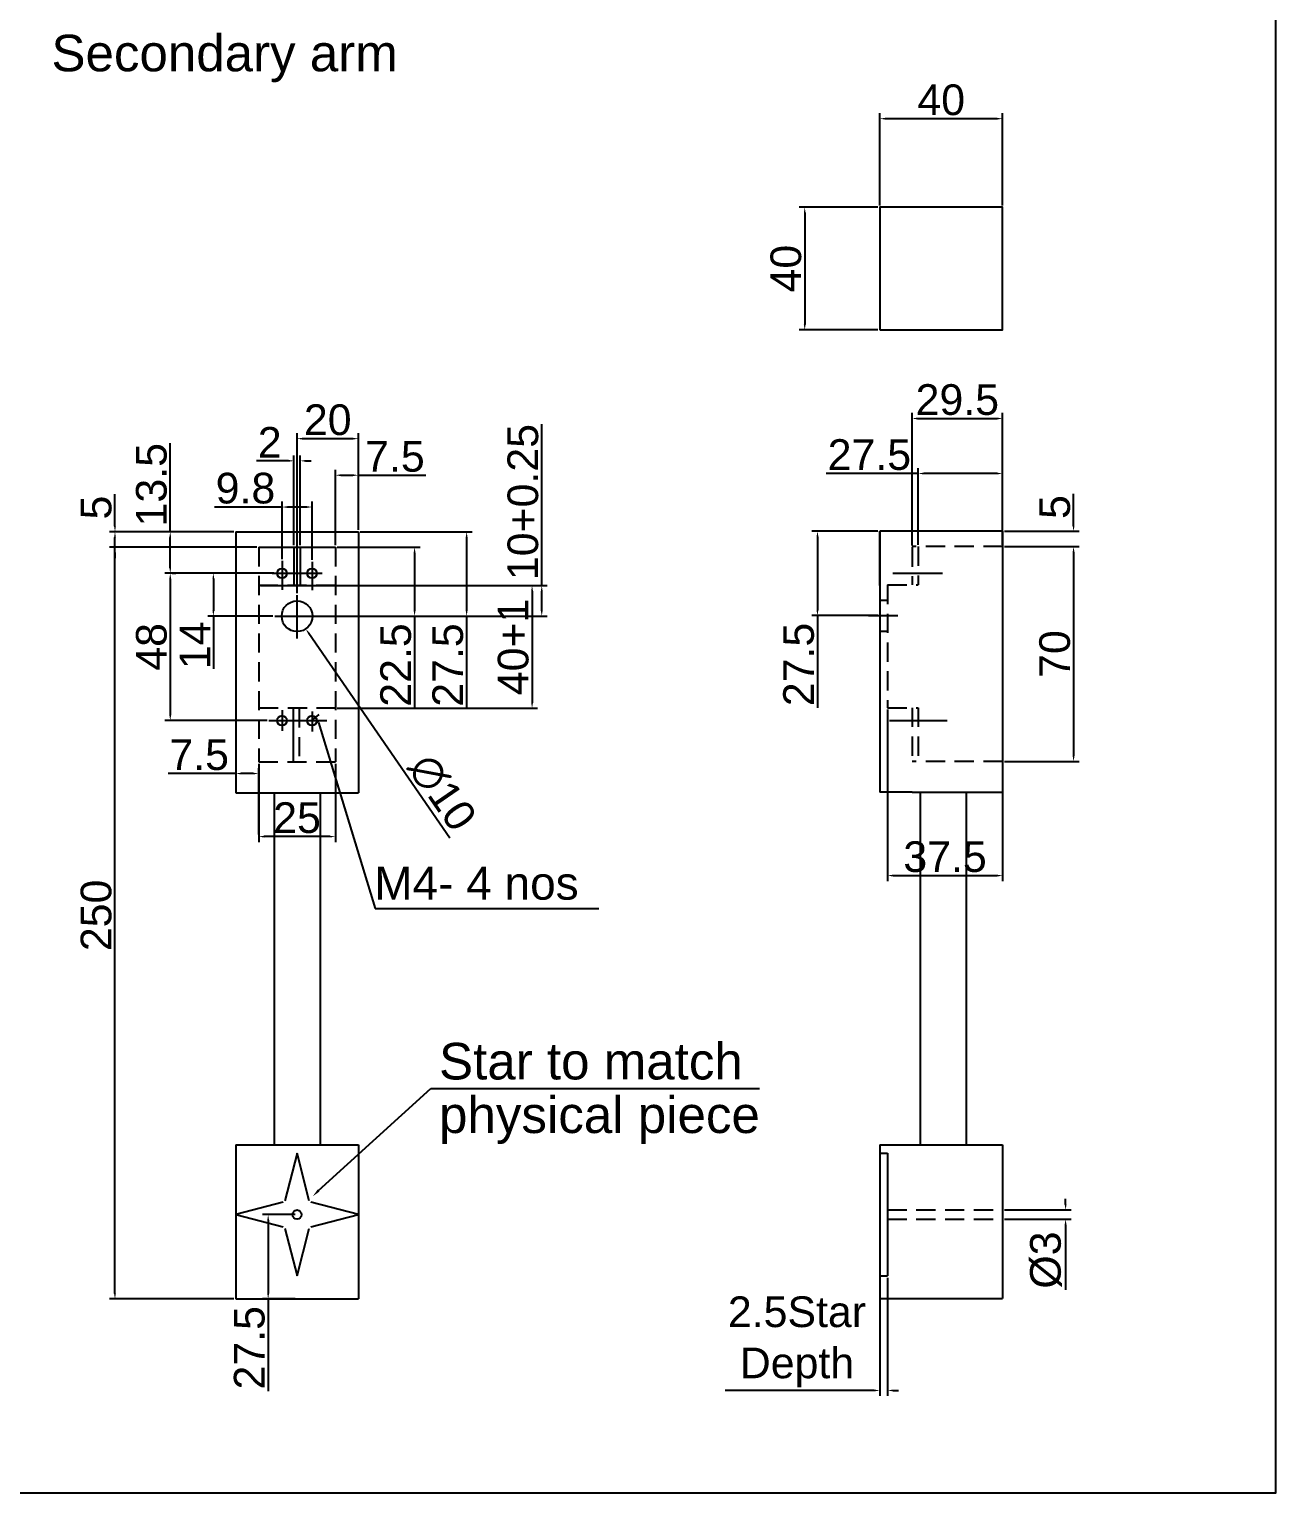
# Model space of a CAD drawing. Header units: millimetres. Extents: x 6534 to 7770, y 230 to 1103.
# Drawn here: x 7363.4 to 7769.6, y 229.9 to 706.8 of the extents above; entities that cross this region are included whole.
import ezdxf

# ---------------------------------------------------------------- set-up
doc = ezdxf.new("R2010")
doc.units = ezdxf.units.MM
doc.header["$LTSCALE"] = 25
doc.header["$MEASUREMENT"] = 0
doc.header["$PDMODE"] = 3
doc.header["$PDSIZE"] = 0.05
doc.linetypes.add('CENTER', pattern=[2, 1.25, -0.25, 0.25, -0.25])
doc.linetypes.add('HIDDEN', pattern=[0.375, 0.25, -0.125])
doc.styles.get("Standard").update_dxf_attribs({"font": 'Arial.ttf'})
doc.dimstyles.get("Standard").update_dxf_attribs({"dimtxt": 0.08, "dimasz": 0.18, "dimexe": 0.18, "dimexo": 0.0625, "dimgap": 0.09, "dimtad": 0, "dimtih": 1, "dimtoh": 1, "dimdec": 4, "dimzin": 0, "dimdsep": 46, "dimtxsty": 'Standard', "dimcen": 0.09, "dimadec": 0, "dimazin": 0, "dimtfac": 1, "dimtdec": 4, "dimtofl": 0, "dimtmove": 0, "dimatfit": 3, "dimfxl": 1, "dimtolj": 1, "dimtzin": 0, "dimarcsym": 0})

# ---------------------------------------------------------------- blocks, each defined once
blk = doc.blocks.new('*D42')
at = {"color": 0, "lineweight": -2, "transparency": 16777216}
for p, q in [((7430.03, 543.03), (7389.52, 543.03)), ((7391.32, 294.83), (7391.32, 541.23)), ((7430.03, 293.03), (7389.52, 293.03))]:
    blk.add_line(p, q, dxfattribs=at)
at = {"color": 0, "transparency": 16777216}
for points in [[(7391.02, 541.23), (7391.62, 541.23), (7391.32, 543.03)], [(7391.02, 294.83), (7391.62, 294.83), (7391.32, 293.03)]]:
    blk.add_solid(points, dxfattribs=at)
at = {"layer": 'Defpoints', "color": 0, "transparency": 16777216}
for p in [(7391.32, 543.03), (7430.66, 543.03), (7430.66, 293.03)]:
    blk.add_point(p, dxfattribs=at)
at = {"color": 0, "transparency": 16777216, "insert": (7385.22, 418.03), "char_height": 10, "attachment_point": 5, "rotation": 90}
blk.add_mtext('\\A1;250', dxfattribs=at)
blk = doc.blocks.new('*D43')
at = {"color": 0, "lineweight": -2, "transparency": 16777216}
for p, q in [((7640.58, 649.43), (7640.58, 679.47)), ((7678.78, 677.67), (7642.38, 677.67)), ((7680.58, 649.43), (7680.58, 679.47))]:
    blk.add_line(p, q, dxfattribs=at)
at = {"color": 0, "transparency": 16777216}
for points in [[(7642.38, 677.97), (7642.38, 677.37), (7640.58, 677.67)], [(7678.78, 677.97), (7678.78, 677.37), (7680.58, 677.67)]]:
    blk.add_solid(points, dxfattribs=at)
at = {"layer": 'Defpoints', "color": 0, "transparency": 16777216}
for p in [(7640.58, 677.67), (7640.58, 648.81), (7680.58, 648.81)]:
    blk.add_point(p, dxfattribs=at)
at = {"color": 0, "transparency": 16777216, "insert": (7660.58, 683.77), "char_height": 10, "attachment_point": 5}
blk.add_mtext('\\A1;40', dxfattribs=at)
blk = doc.blocks.new('*D44')
at = {"color": 0, "lineweight": -2, "transparency": 16777216}
for p, q in [((7639.96, 648.81), (7614.3, 648.81)), ((7616.1, 647.01), (7616.1, 610.61)), ((7639.96, 608.81), (7614.3, 608.81))]:
    blk.add_line(p, q, dxfattribs=at)
at = {"color": 0, "transparency": 16777216}
for points in [[(7615.8, 647.01), (7616.4, 647.01), (7616.1, 648.81)], [(7615.8, 610.61), (7616.4, 610.61), (7616.1, 608.81)]]:
    blk.add_solid(points, dxfattribs=at)
at = {"layer": 'Defpoints', "color": 0, "transparency": 16777216}
for p in [(7640.58, 648.81), (7616.1, 608.81), (7640.58, 608.81)]:
    blk.add_point(p, dxfattribs=at)
at = {"color": 0, "transparency": 16777216, "insert": (7610, 628.81), "char_height": 10, "attachment_point": 5, "rotation": 90}
blk.add_mtext('\\A1;40', dxfattribs=at)
blk = doc.blocks.new('*U45')
for p, q in [((-4, 7.76), (0, -7.76)), ((0, -7.76), (4, 7.76))]:
    blk.add_line(p, q)
blk = doc.blocks.new('*U46')
at = {"color": 0, "linetype": 'ByBlock', "lineweight": -2, "transparency": 16777216}
for p, rotation in [((4388.2, 1392.64), 180), ((4375.97, 1380.4), 270), ((4400.44, 1380.4), 90)]:
    blk.add_blockref('*U45', p, dxfattribs=dict(at, rotation=rotation))
blk.add_blockref('*U45', (4388.2, 1368.16), dxfattribs=at)
blk = doc.blocks.new('*D47')
at = {"color": 0, "lineweight": -2, "transparency": 16777216}
for p, q in [((7701.11, 323.83), (7701.11, 325.63)), ((7681.21, 322.03), (7702.91, 322.03)), ((7681.21, 319.03), (7702.91, 319.03)), ((7701.11, 317.23), (7701.11, 295.99))]:
    blk.add_line(p, q, dxfattribs=at)
at = {"color": 0, "transparency": 16777216}
for points in [[(7700.81, 323.83), (7701.41, 323.83), (7701.11, 322.03)], [(7700.81, 317.23), (7701.41, 317.23), (7701.11, 319.03)]]:
    blk.add_solid(points, dxfattribs=at)
at = {"layer": 'Defpoints', "color": 0, "transparency": 16777216}
for p in [(7680.58, 322.03), (7680.58, 319.03), (7701.11, 319.03)]:
    blk.add_point(p, dxfattribs=at)
at = {"color": 0, "transparency": 16777216, "insert": (7694.72, 305.71), "char_height": 10, "attachment_point": 5, "rotation": 90}
blk.add_mtext('\\A1;%%C3', dxfattribs=at)
blk = doc.blocks.new('*D48')
at = {"color": 0, "lineweight": -2, "transparency": 16777216}
for p, q in [((7409.34, 543.03), (7409.34, 571.94)), ((7430.03, 543.03), (7407.54, 543.03)), ((7409.34, 531.33), (7409.34, 541.23)), ((7441.94, 529.53), (7407.54, 529.53))]:
    blk.add_line(p, q, dxfattribs=at)
at = {"color": 0, "transparency": 16777216}
for points in [[(7409.04, 541.23), (7409.64, 541.23), (7409.34, 543.03)], [(7409.04, 531.33), (7409.64, 531.33), (7409.34, 529.53)]]:
    blk.add_solid(points, dxfattribs=at)
at = {"layer": 'Defpoints', "color": 0, "transparency": 16777216}
for p in [(7409.34, 543.03), (7430.66, 543.03), (7442.57, 529.53)]:
    blk.add_point(p, dxfattribs=at)
at = {"color": 0, "transparency": 16777216, "insert": (7403.23, 558.38), "char_height": 10, "attachment_point": 5, "rotation": 90}
blk.add_mtext('\\A1;13.5', dxfattribs=at)
blk = doc.blocks.new('*D49')
at = {"color": 0, "lineweight": -2, "transparency": 16777216}
for p, q in [((7409.97, 529.53), (7411.14, 529.53)), ((7409.34, 527.73), (7409.34, 483.33)), ((7440.87, 481.53), (7407.54, 481.53))]:
    blk.add_line(p, q, dxfattribs=at)
at = {"color": 0, "transparency": 16777216}
for points in [[(7409.04, 527.73), (7409.64, 527.73), (7409.34, 529.53)], [(7409.04, 483.33), (7409.64, 483.33), (7409.34, 481.53)]]:
    blk.add_solid(points, dxfattribs=at)
at = {"layer": 'Defpoints', "color": 0, "transparency": 16777216}
for p in [(7409.34, 529.53), (7409.34, 481.53), (7441.49, 481.53)]:
    blk.add_point(p, dxfattribs=at)
at = {"color": 0, "transparency": 16777216, "insert": (7403.24, 505.53), "char_height": 10, "attachment_point": 5, "rotation": 90}
blk.add_mtext('\\A1;48', dxfattribs=at)
blk = doc.blocks.new('*D50')
at = {"color": 0, "lineweight": -2, "transparency": 16777216}
for p, q in [((7443.13, 529.53), (7421.59, 529.53)), ((7423.39, 527.73), (7423.39, 517.33)), ((7442.74, 515.53), (7421.59, 515.53)), ((7423.39, 515.53), (7423.39, 498.38))]:
    blk.add_line(p, q, dxfattribs=at)
at = {"color": 0, "transparency": 16777216}
for points in [[(7423.09, 527.73), (7423.69, 527.73), (7423.39, 529.53)], [(7423.09, 517.33), (7423.69, 517.33), (7423.39, 515.53)]]:
    blk.add_solid(points, dxfattribs=at)
at = {"layer": 'Defpoints', "color": 0, "transparency": 16777216}
for p in [(7443.76, 529.53), (7423.39, 515.53), (7443.37, 515.53)]:
    blk.add_point(p, dxfattribs=at)
at = {"color": 0, "transparency": 16777216, "insert": (7417.37, 506.05), "char_height": 10, "attachment_point": 5, "rotation": 90}
blk.add_mtext('\\A1;14', dxfattribs=at)
blk = doc.blocks.new('*D54')
at = {"color": 0, "lineweight": -2, "transparency": 16777216}
for p, q in [((7530.4, 525.53), (7530.4, 578.13)), ((7438.78, 525.53), (7532.2, 525.53)), ((7530.4, 517.33), (7530.4, 523.73)), ((7451.28, 515.53), (7532.2, 515.53))]:
    blk.add_line(p, q, dxfattribs=at)
at = {"color": 0, "transparency": 16777216}
for points in [[(7530.1, 523.73), (7530.7, 523.73), (7530.4, 525.53)], [(7530.1, 517.33), (7530.7, 517.33), (7530.4, 515.53)]]:
    blk.add_solid(points, dxfattribs=at)
at = {"layer": 'Defpoints', "color": 0, "transparency": 16777216}
for p in [(7438.16, 525.53), (7530.4, 525.53), (7450.66, 515.53)]:
    blk.add_point(p, dxfattribs=at)
at = {"color": 0, "transparency": 16777216, "insert": (7524.3, 552.73), "char_height": 10, "attachment_point": 5, "rotation": 90}
blk.add_mtext('\\A1;10+0.25', dxfattribs=at)
blk = doc.blocks.new('*D55')
at = {"color": 0, "lineweight": -2, "transparency": 16777216}
for p, q in [((7449.66, 538.65), (7449.66, 567.96)), ((7451.66, 538.65), (7451.66, 567.96)), ((7447.86, 566.16), (7437.44, 566.16)), ((7453.46, 566.16), (7455.26, 566.16))]:
    blk.add_line(p, q, dxfattribs=at)
at = {"color": 0, "transparency": 16777216}
for points in [[(7447.86, 566.46), (7447.86, 565.86), (7449.66, 566.16)], [(7453.46, 566.46), (7453.46, 565.86), (7451.66, 566.16)]]:
    blk.add_solid(points, dxfattribs=at)
at = {"layer": 'Defpoints', "color": 0, "transparency": 16777216}
for p in [(7449.66, 566.16), (7449.66, 538.03), (7451.66, 538.03)]:
    blk.add_point(p, dxfattribs=at)
at = {"color": 0, "transparency": 16777216, "insert": (7441.75, 572.19), "char_height": 10, "attachment_point": 5}
blk.add_mtext('\\A1;2', dxfattribs=at)
blk = doc.blocks.new('*D56')
at = {"color": 0, "lineweight": -2, "transparency": 16777216}
for p, q in [((7445.76, 551.11), (7423.73, 551.11)), ((7445.76, 534.16), (7445.76, 552.91)), ((7453.76, 551.11), (7447.56, 551.11)), ((7455.56, 533.91), (7455.56, 552.91))]:
    blk.add_line(p, q, dxfattribs=at)
at = {"color": 0, "transparency": 16777216}
for points in [[(7447.56, 551.41), (7447.56, 550.81), (7445.76, 551.11)], [(7453.76, 551.41), (7453.76, 550.81), (7455.56, 551.11)]]:
    blk.add_solid(points, dxfattribs=at)
at = {"layer": 'Defpoints', "color": 0, "transparency": 16777216}
for p in [(7445.76, 551.11), (7445.76, 533.53), (7455.56, 533.29)]:
    blk.add_point(p, dxfattribs=at)
at = {"color": 0, "transparency": 16777216, "insert": (7433.85, 557.21), "char_height": 10, "attachment_point": 5}
blk.add_mtext('\\A1;9.8', dxfattribs=at)
blk = doc.blocks.new('*D57')
at = {"color": 0, "lineweight": -2, "transparency": 16777216}
for p, q in [((7450.66, 523.07), (7450.66, 575.19)), ((7468.86, 573.39), (7452.46, 573.39)), ((7470.66, 543.65), (7470.66, 575.19))]:
    blk.add_line(p, q, dxfattribs=at)
at = {"color": 0, "transparency": 16777216}
for points in [[(7452.46, 573.69), (7452.46, 573.09), (7450.66, 573.39)], [(7468.86, 573.69), (7468.86, 573.09), (7470.66, 573.39)]]:
    blk.add_solid(points, dxfattribs=at)
at = {"layer": 'Defpoints', "color": 0, "transparency": 16777216}
for p in [(7450.66, 573.39), (7470.66, 543.03), (7450.66, 522.44)]:
    blk.add_point(p, dxfattribs=at)
at = {"color": 0, "transparency": 16777216, "insert": (7460.66, 579.5), "char_height": 10, "attachment_point": 5}
blk.add_mtext('\\A1;20', dxfattribs=at)
blk = doc.blocks.new('*D58')
at = {"color": 0, "lineweight": -2, "transparency": 16777216}
for p, q in [((7463.16, 538.65), (7463.16, 563.28)), ((7470.66, 543.65), (7470.66, 563.28)), ((7464.96, 561.48), (7468.86, 561.48)), ((7470.66, 561.48), (7492.66, 561.48))]:
    blk.add_line(p, q, dxfattribs=at)
at = {"color": 0, "transparency": 16777216}
for points in [[(7464.96, 561.78), (7464.96, 561.18), (7463.16, 561.48)], [(7468.86, 561.78), (7468.86, 561.18), (7470.66, 561.48)]]:
    blk.add_solid(points, dxfattribs=at)
at = {"layer": 'Defpoints', "color": 0, "transparency": 16777216}
for p in [(7470.66, 561.48), (7470.66, 543.03), (7463.16, 538.03)]:
    blk.add_point(p, dxfattribs=at)
at = {"color": 0, "transparency": 16777216, "insert": (7482.56, 567.56), "char_height": 10, "attachment_point": 5}
blk.add_mtext('\\A1;7.5', dxfattribs=at)
blk = doc.blocks.new('*D59')
at = {"color": 0, "lineweight": -2, "transparency": 16777216}
for p, q in [((7391.32, 544.83), (7391.32, 555.26)), ((7430.03, 543.03), (7389.52, 543.03)), ((7437.53, 538.03), (7389.52, 538.03)), ((7391.32, 536.23), (7391.32, 534.43))]:
    blk.add_line(p, q, dxfattribs=at)
at = {"color": 0, "transparency": 16777216}
for points in [[(7391.02, 544.83), (7391.62, 544.83), (7391.32, 543.03)], [(7391.02, 536.23), (7391.62, 536.23), (7391.32, 538.03)]]:
    blk.add_solid(points, dxfattribs=at)
at = {"layer": 'Defpoints', "color": 0, "transparency": 16777216}
for p in [(7391.32, 543.03), (7430.66, 543.03), (7438.16, 538.03)]:
    blk.add_point(p, dxfattribs=at)
at = {"color": 0, "transparency": 16777216, "insert": (7385.24, 550.94), "char_height": 10, "attachment_point": 5, "rotation": 90}
blk.add_mtext('\\A1;5', dxfattribs=at)
blk = doc.blocks.new('*D60')
at = {"color": 0, "lineweight": -2, "transparency": 16777216}
for p, q in [((7681.21, 538.21), (7705.51, 538.21)), ((7703.71, 536.41), (7703.71, 470.01)), ((7681.21, 468.21), (7705.51, 468.21))]:
    blk.add_line(p, q, dxfattribs=at)
at = {"color": 0, "transparency": 16777216}
for points in [[(7703.41, 536.41), (7704.01, 536.41), (7703.71, 538.21)], [(7703.41, 470.01), (7704.01, 470.01), (7703.71, 468.21)]]:
    blk.add_solid(points, dxfattribs=at)
at = {"layer": 'Defpoints', "color": 0, "transparency": 16777216}
for p in [(7680.58, 538.21), (7680.58, 468.21), (7703.71, 468.21)]:
    blk.add_point(p, dxfattribs=at)
at = {"color": 0, "transparency": 16777216, "insert": (7697.6, 503.21), "char_height": 10, "attachment_point": 5, "rotation": 90}
blk.add_mtext('\\A1;70', dxfattribs=at)
blk = doc.blocks.new('*D61')
at = {"color": 0, "lineweight": -2, "transparency": 16777216}
for p, q in [((7703.71, 545.01), (7703.71, 555.44)), ((7681.21, 543.21), (7705.51, 543.21)), ((7681.21, 538.21), (7705.51, 538.21)), ((7703.71, 536.41), (7703.71, 534.61))]:
    blk.add_line(p, q, dxfattribs=at)
at = {"color": 0, "transparency": 16777216}
for points in [[(7703.41, 545.01), (7704.01, 545.01), (7703.71, 543.21)], [(7703.41, 536.41), (7704.01, 536.41), (7703.71, 538.21)]]:
    blk.add_solid(points, dxfattribs=at)
at = {"layer": 'Defpoints', "color": 0, "transparency": 16777216}
for p in [(7680.58, 543.21), (7703.71, 543.21), (7680.58, 538.21)]:
    blk.add_point(p, dxfattribs=at)
at = {"color": 0, "transparency": 16777216, "insert": (7697.62, 551.12), "char_height": 10, "attachment_point": 5, "rotation": 90}
blk.add_mtext('\\A1;5', dxfattribs=at)
blk = doc.blocks.new('*D62')
at = {"color": 0, "lineweight": -2, "transparency": 16777216}
for p, q in [((7653.08, 538.83), (7653.08, 563.83)), ((7680.58, 538.83), (7680.58, 563.83)), ((7653.08, 562.03), (7623.06, 562.03)), ((7678.78, 562.03), (7654.88, 562.03))]:
    blk.add_line(p, q, dxfattribs=at)
at = {"color": 0, "transparency": 16777216}
for points in [[(7654.88, 562.33), (7654.88, 561.73), (7653.08, 562.03)], [(7678.78, 562.33), (7678.78, 561.73), (7680.58, 562.03)]]:
    blk.add_solid(points, dxfattribs=at)
at = {"layer": 'Defpoints', "color": 0, "transparency": 16777216}
for p in [(7653.08, 562.03), (7653.08, 538.21), (7680.58, 538.21)]:
    blk.add_point(p, dxfattribs=at)
at = {"color": 0, "transparency": 16777216, "insert": (7637.17, 568.14), "char_height": 10, "attachment_point": 5}
blk.add_mtext('\\A1;27.5', dxfattribs=at)
blk = doc.blocks.new('*D63')
at = {"color": 0, "lineweight": -2, "transparency": 16777216}
for p, q in [((7651.08, 538.53), (7651.08, 581.76)), ((7652.88, 579.96), (7678.78, 579.96)), ((7680.58, 538.83), (7680.58, 581.76))]:
    blk.add_line(p, q, dxfattribs=at)
at = {"color": 0, "transparency": 16777216}
for points in [[(7652.88, 580.26), (7652.88, 579.66), (7651.08, 579.96)], [(7678.78, 580.26), (7678.78, 579.66), (7680.58, 579.96)]]:
    blk.add_solid(points, dxfattribs=at)
at = {"layer": 'Defpoints', "color": 0, "transparency": 16777216}
for p in [(7680.58, 579.96), (7651.08, 537.91), (7680.58, 538.21)]:
    blk.add_point(p, dxfattribs=at)
at = {"color": 0, "transparency": 16777216, "insert": (7665.83, 586.07), "char_height": 10, "attachment_point": 5}
blk.add_mtext('\\A1;29.5', dxfattribs=at)
blk = doc.blocks.new('*D64')
at = {"color": 0, "lineweight": -2, "transparency": 16777216}
for p, q in [((7643.08, 485.08), (7643.08, 429.2)), ((7680.58, 467.58), (7680.58, 429.2)), ((7644.88, 431), (7678.78, 431))]:
    blk.add_line(p, q, dxfattribs=at)
at = {"color": 0, "transparency": 16777216}
for points in [[(7644.88, 431.3), (7644.88, 430.7), (7643.08, 431)], [(7678.78, 431.3), (7678.78, 430.7), (7680.58, 431)]]:
    blk.add_solid(points, dxfattribs=at)
at = {"layer": 'Defpoints', "color": 0, "transparency": 16777216}
for p in [(7643.08, 485.71), (7680.58, 468.21), (7680.58, 431)]:
    blk.add_point(p, dxfattribs=at)
at = {"color": 0, "transparency": 16777216, "insert": (7661.83, 437.11), "char_height": 10, "attachment_point": 5}
blk.add_mtext('\\A1;37.5', dxfattribs=at)
blk = doc.blocks.new('*D65')
at = {"color": 0, "lineweight": -2, "transparency": 16777216}
for p, q in [((7449.76, 515.53), (7451.56, 515.53)), ((7450.66, 514.63), (7450.66, 516.43)), ((7500.4, 443.24), (7454.51, 509.92))]:
    blk.add_line(p, q, dxfattribs=at)
at = {"color": 0, "transparency": 16777216}
blk.add_solid([(7454.76, 510.09), (7454.27, 509.75), (7453.49, 511.41)], dxfattribs=at)
at = {"layer": 'Defpoints', "color": 0, "transparency": 16777216}
for p in [(7447.82, 519.65), (7453.49, 511.41)]:
    blk.add_point(p, dxfattribs=at)
at = {"color": 0, "transparency": 16777216, "insert": (7497.96, 458.05), "char_height": 10, "attachment_point": 5, "rotation": 304.5326}
blk.add_mtext('\\A1;∅10', dxfattribs=at)
blk = doc.blocks.new('*D66')
at = {"color": 0, "lineweight": -2, "transparency": 16777216}
for p, q in [((7438.16, 467.4), (7438.16, 441.91)), ((7463.16, 467.4), (7463.16, 441.91)), ((7461.36, 443.71), (7439.96, 443.71))]:
    blk.add_line(p, q, dxfattribs=at)
at = {"color": 0, "transparency": 16777216}
for points in [[(7439.96, 444.01), (7439.96, 443.41), (7438.16, 443.71)], [(7461.36, 444.01), (7461.36, 443.41), (7463.16, 443.71)]]:
    blk.add_solid(points, dxfattribs=at)
at = {"layer": 'Defpoints', "color": 0, "transparency": 16777216}
for p in [(7438.16, 468.03), (7463.16, 468.03), (7438.16, 443.71)]:
    blk.add_point(p, dxfattribs=at)
at = {"color": 0, "transparency": 16777216, "insert": (7450.66, 449.82), "char_height": 10, "attachment_point": 5}
blk.add_mtext('\\A1;25', dxfattribs=at)
blk = doc.blocks.new('*D67')
at = {"color": 0, "lineweight": -2, "transparency": 16777216}
for p, q in [((7640.58, 299.9), (7640.58, 261.41)), ((7643.08, 299.9), (7643.08, 261.41)), ((7638.78, 263.21), (7590.16, 263.21)), ((7644.88, 263.21), (7646.68, 263.21))]:
    blk.add_line(p, q, dxfattribs=at)
at = {"color": 0, "transparency": 16777216}
for points in [[(7638.78, 263.51), (7638.78, 262.91), (7640.58, 263.21)], [(7644.88, 263.51), (7644.88, 262.91), (7643.08, 263.21)]]:
    blk.add_solid(points, dxfattribs=at)
at = {"layer": 'Defpoints', "color": 0, "transparency": 16777216}
for p in [(7640.58, 300.53), (7643.08, 300.53), (7640.58, 263.21)]:
    blk.add_point(p, dxfattribs=at)
at = {"color": 0, "transparency": 16777216, "insert": (7613.57, 279.02), "char_height": 10, "width": 6.6303, "attachment_point": 5}
blk.add_mtext('\\A1;2.5Star Depth', dxfattribs=at)
blk = doc.blocks.new('*D68')
at = {"color": 0, "lineweight": -2, "transparency": 16777216}
for p, q in [((7430.66, 542.4), (7430.66, 462.45)), ((7430.66, 464.25), (7408.66, 464.25)), ((7436.36, 464.25), (7432.46, 464.25)), ((7438.16, 444.34), (7438.16, 466.05))]:
    blk.add_line(p, q, dxfattribs=at)
at = {"color": 0, "transparency": 16777216}
for points in [[(7432.46, 464.55), (7432.46, 463.95), (7430.66, 464.25)], [(7436.36, 464.55), (7436.36, 463.95), (7438.16, 464.25)]]:
    blk.add_solid(points, dxfattribs=at)
at = {"layer": 'Defpoints', "color": 0, "transparency": 16777216}
for p in [(7430.66, 543.03), (7430.66, 464.25), (7438.16, 443.71)]:
    blk.add_point(p, dxfattribs=at)
at = {"color": 0, "transparency": 16777216, "insert": (7418.76, 470.34), "char_height": 10, "attachment_point": 5}
blk.add_mtext('\\A1;7.5', dxfattribs=at)
blk = doc.blocks.new('*D69')
at = {"color": 0, "lineweight": -2, "transparency": 16777216}
for p, q in [((7639.96, 543.21), (7618.45, 543.21)), ((7620.25, 541.41), (7620.25, 517.51)), ((7639.96, 515.71), (7618.45, 515.71)), ((7620.25, 515.71), (7620.25, 485.69))]:
    blk.add_line(p, q, dxfattribs=at)
at = {"color": 0, "transparency": 16777216}
for points in [[(7619.95, 541.41), (7620.55, 541.41), (7620.25, 543.21)], [(7619.95, 517.51), (7620.55, 517.51), (7620.25, 515.71)]]:
    blk.add_solid(points, dxfattribs=at)
at = {"layer": 'Defpoints', "color": 0, "transparency": 16777216}
for p in [(7640.58, 543.21), (7620.25, 515.71), (7640.58, 515.71)]:
    blk.add_point(p, dxfattribs=at)
at = {"color": 0, "transparency": 16777216, "insert": (7614.15, 499.8), "char_height": 10, "attachment_point": 5, "rotation": 90}
blk.add_mtext('\\A1;27.5', dxfattribs=at)
blk = doc.blocks.new('*D88')
at = {"color": 0, "lineweight": -2, "transparency": 16777216}
for p, q in [((7450.03, 320.53), (7439.45, 320.53)), ((7441.25, 318.73), (7441.25, 294.83)), ((7450.03, 293.03), (7439.45, 293.03)), ((7441.25, 293.03), (7441.25, 263.01))]:
    blk.add_line(p, q, dxfattribs=at)
at = {"color": 0, "transparency": 16777216}
for points in [[(7440.95, 318.73), (7441.55, 318.73), (7441.25, 320.53)], [(7440.95, 294.83), (7441.55, 294.83), (7441.25, 293.03)]]:
    blk.add_solid(points, dxfattribs=at)
at = {"layer": 'Defpoints', "color": 0, "transparency": 16777216}
for p in [(7450.66, 320.53), (7441.25, 293.03), (7450.66, 293.03)]:
    blk.add_point(p, dxfattribs=at)
at = {"color": 0, "transparency": 16777216, "insert": (7435.14, 277.12), "char_height": 10, "attachment_point": 5, "rotation": 90}
blk.add_mtext('\\A1;27.5', dxfattribs=at)
blk = doc.blocks.new('*D93')
at = {"color": 0, "lineweight": -2, "transparency": 16777216}
for p, q in [((7471.28, 543.03), (7507.72, 543.03)), ((7505.92, 541.23), (7505.92, 517.33)), ((7456.28, 515.53), (7507.72, 515.53)), ((7505.92, 515.53), (7505.92, 485.51))]:
    blk.add_line(p, q, dxfattribs=at)
at = {"color": 0, "transparency": 16777216}
for points in [[(7505.62, 541.23), (7506.22, 541.23), (7505.92, 543.03)], [(7505.62, 517.33), (7506.22, 517.33), (7505.92, 515.53)]]:
    blk.add_solid(points, dxfattribs=at)
at = {"layer": 'Defpoints', "color": 0, "transparency": 16777216}
for p in [(7470.66, 543.03), (7455.66, 515.53), (7505.92, 515.53)]:
    blk.add_point(p, dxfattribs=at)
at = {"color": 0, "transparency": 16777216, "insert": (7499.81, 499.62), "char_height": 10, "attachment_point": 5, "rotation": 90}
blk.add_mtext('\\A1;27.5', dxfattribs=at)
blk = doc.blocks.new('*D94')
at = {"color": 0, "lineweight": -2, "transparency": 16777216}
for p, q in [((7463.78, 538.03), (7490.76, 538.03)), ((7488.96, 536.23), (7488.96, 517.33)), ((7451.28, 515.53), (7490.76, 515.53)), ((7488.96, 515.53), (7488.96, 485.51))]:
    blk.add_line(p, q, dxfattribs=at)
at = {"color": 0, "transparency": 16777216}
for points in [[(7488.66, 536.23), (7489.26, 536.23), (7488.96, 538.03)], [(7488.66, 517.33), (7489.26, 517.33), (7488.96, 515.53)]]:
    blk.add_solid(points, dxfattribs=at)
at = {"layer": 'Defpoints', "color": 0, "transparency": 16777216}
for p in [(7463.16, 538.03), (7450.66, 515.53), (7488.96, 515.53)]:
    blk.add_point(p, dxfattribs=at)
at = {"color": 0, "transparency": 16777216, "insert": (7482.85, 499.62), "char_height": 10, "attachment_point": 5, "rotation": 90}
blk.add_mtext('\\A1;22.5', dxfattribs=at)
blk = doc.blocks.new('*D107')
at = {"color": 0, "lineweight": -2, "transparency": 16777216}
for p, q in [((7463.78, 525.53), (7529.05, 525.53)), ((7527.25, 523.73), (7527.25, 487.33)), ((7463.78, 485.53), (7529.05, 485.53))]:
    blk.add_line(p, q, dxfattribs=at)
at = {"color": 0, "transparency": 16777216}
for points in [[(7526.95, 523.73), (7527.55, 523.73), (7527.25, 525.53)], [(7526.95, 487.33), (7527.55, 487.33), (7527.25, 485.53)]]:
    blk.add_solid(points, dxfattribs=at)
at = {"layer": 'Defpoints', "color": 0, "transparency": 16777216}
for p in [(7463.16, 525.53), (7463.16, 485.53), (7527.25, 485.53)]:
    blk.add_point(p, dxfattribs=at)
at = {"color": 0, "transparency": 16777216, "insert": (7521.14, 505.53), "char_height": 10, "attachment_point": 5, "rotation": 90}
blk.add_mtext('\\A1;40+1', dxfattribs=at)

msp = doc.modelspace()

# ---------------------------------------------------------------- linework, layer by layer
for p, q in [((7430.65937, 543.02616), (7470.65937, 543.02616)), ((7430.65937, 543.02616), (7430.65937, 458.02616)), ((7470.65937, 543.02616), (7470.65937, 458.02616)), ((7640.58036, 525.52616), (7640.58036, 543.20798)), ((7680.58036, 543.20798), (7640.58036, 543.20798)), ((7640.58036, 543.02616), (7640.58036, 528.02616)), ((7680.58036, 543.20798), (7680.58036, 458.20798)), ((7438.15937, 538.02616), (7463.15937, 538.02616)), ((7442.56802, 529.52616), (7458.79515, 529.52616)), ((7644.79381, 529.52616), (7661.02094, 529.52616)), ((7640.58036, 528.02616), (7640.58036, 458.20798)), ((7450.65937, 508.29363), (7450.65937, 522.44331)), ((7640.58036, 520.70798), (7640.58036, 510.70798)), ((7443.36623, 515.52616), (7457.71348, 515.52616)), ((7646.45079, 515.70798), (7636.86638, 515.70798)), ((7456.03473, 481.93194), (7457.84287, 483.4754)), ((7441.49358, 481.52616), (7460.33786, 481.52616)), ((7457.64247, 480.93772), (7476.12588, 420.24898)), ((7643.71937, 481.52616), (7662.56365, 481.52616)), ((7680.58036, 468.20798), (7680.58036, 458.20798)), ((7430.65937, 458.02616), (7470.65937, 458.02616)), ((7443.15937, 458.02616), (7443.15937, 343.25)), ((7458.15937, 458.02616), (7458.15937, 343.25)), ((7651.08036, 458.20798), (7640.58036, 458.20798)), ((7651.08036, 458.20798), (7680.58036, 458.20798)), ((7653.75, 458.20798), (7653.75, 343.25)), ((7668.75, 458.20798), (7668.75, 343.25)), ((7457.68763, 328.39205), (7494.23833, 361.63686)), ((7430.65937, 343.25), (7430.65937, 293.02616)), ((7430.65937, 343.25), (7470.65937, 343.25)), ((7470.65937, 343.25), (7470.65937, 293.02616)), ((7640.58036, 343.25), (7680.58036, 343.25)), ((7640.58036, 343.25), (7640.58036, 293.20796)), ((7643.08036, 340.52616), (7643.08036, 300.52616)), ((7680.58036, 343.25), (7680.58036, 293.20796)), ((7430.65937, 293.02616), (7470.65937, 293.02616)), ((7430.65937, 293.02616), (7470.65937, 293.02616)), ((7640.58036, 293.20796), (7680.58036, 293.20796))]:
    msp.add_line(p, q)
at = {"linetype": 'HIDDEN'}
for p, q in [((7438.15937, 538.02616), (7438.15937, 468.02616)), ((7463.15937, 538.02616), (7463.15937, 468.02616)), ((7651.08036, 537.90798), (7651.08036, 525.70798)), ((7680.58036, 538.20798), (7651.38036, 538.20798)), ((7653.08036, 538.20798), (7653.08036, 525.70798)), ((7463.15937, 525.52616), (7438.15937, 525.52616)), ((7643.08036, 525.70798), (7643.08036, 485.70798)), ((7643.08036, 525.70798), (7653.08036, 525.70798)), ((7640.58036, 520.70798), (7643.08036, 520.70798)), ((7640.58036, 510.70798), (7643.08036, 510.70798)), ((7463.27881, 485.52616), (7438.15937, 485.52616)), ((7451.39731, 485.52616), (7451.39731, 468.02616)), ((7643.08036, 485.70798), (7653.08036, 485.70798)), ((7651.08036, 485.70798), (7651.08036, 468.20798)), ((7653.08036, 485.70798), (7653.08036, 468.20798)), ((7438.15937, 468.02616), (7463.15937, 468.02616)), ((7680.58036, 468.20798), (7651.08036, 468.20798)), ((7640.58036, 340.52616), (7643.08036, 340.52616)), ((7643.08036, 322.02616), (7680.58036, 322.02616)), ((7643.08036, 319.02616), (7680.58036, 319.02616)), ((7640.58036, 300.52616), (7643.08036, 300.52616))]:
    msp.add_line(p, q, dxfattribs=at)
at = {"linetype": 'CENTER'}
for p, q in [((7449.65937, 538.02616), (7449.65937, 525.52616)), ((7451.65937, 538.02616), (7451.65937, 525.52616)), ((7445.75937, 533.53048), (7445.75937, 524.14231)), ((7455.55937, 533.28731), (7455.55937, 524.02074)), ((7445.75937, 484.87169), (7445.75937, 478.16354)), ((7449.39731, 485.52616), (7449.39731, 468.02616)), ((7455.55937, 484.50695), (7455.55937, 477.92038))]:
    msp.add_line(p, q, dxfattribs=at)
at = {"color": 1}
for p, q in [((7476.12588, 420.24898), (7549.02926, 420.24898)), ((7494.23833, 361.63686), (7601.32507, 361.63686))]:
    msp.add_line(p, q, dxfattribs=at)
for points in [[(6534.27398, 229.88205), (7769.58721, 229.88205), (7769.58721, 1103.42497), (6534.27398, 1103.42497)], [(7640.58036, 608.80537), (7680.58036, 608.80537), (7680.58036, 648.80537), (7640.58036, 648.80537)]]:
    msp.add_lwpolyline(points, close=True)
for centre, radius in [((7445.75937, 529.52616), 1.6), ((7455.55937, 529.52616), 1.6), ((7450.65937, 515.52616), 5), ((7445.75937, 481.52616), 1.6), ((7455.55937, 481.52616), 1.6), ((7450.65937, 320.52616), 1.5)]:
    msp.add_circle(centre, radius)
at = {"linetype": 'HIDDEN'}
msp.add_arc((7651.38036, 537.90798), 0.3, 90, 180, dxfattribs=at)
for points in [[(7457.87064, 481.13249), (7457.41429, 480.74294), (7456.47383, 482.30676)], [(7457.36763, 328.70843), (7458.00763, 328.07566), (7455.78932, 326.47204)]]:
    msp.add_solid(points)

# ---------------------------------------------------------------- block references
msp.add_blockref('*U46', (3062.45542, -1059.87384))

# ---------------------------------------------------------------- texts
msp.add_text('Secondary arm', height=11.9161137).set_placement((7370.62266, 693.11108))
at = {"color": 1}
for s, height, p in [('M4- 4 nos', 10.724502, (7475.83106, 423.15836)), ('Star to match', 11.9161137, (7496.93413, 364.56549)), ('physical piece', 11.9161137, (7496.93413, 347.10943))]:
    msp.add_text(s, height=height, dxfattribs=at).set_placement(p)

# ---------------------------------------------------------------- dimensions: what is measured, and where the dimension line sits
for base, p1, p2, picture, middle in [((7640.58036, 677.66727), (7680.58036, 648.80537), (7640.58036, 648.80537), '*D43', (7660.58036, 683.773)), ((7680.58036, 579.96269), (7651.08036, 537.90798), (7680.58036, 538.20798), '*D63', (7665.83036, 586.06842)), ((7450.65937, 573.3927), (7470.65937, 543.02616), (7450.65937, 522.44331), '*D57', (7460.65937, 579.49843)), ((7449.65937, 566.16455), (7451.65937, 538.02616), (7449.65937, 538.02616), '*D55', (7441.74763, 572.18501)), ((7470.65937, 561.47678), (7463.15937, 538.02616), (7470.65937, 543.02616), '*D58', (7482.55896, 567.56205)), ((7653.08036, 562.03293), (7680.58036, 538.20798), (7653.08036, 538.20798), '*D62', (7637.16986, 568.13866)), ((7445.75937, 551.10808), (7455.55937, 533.28731), (7445.75937, 533.53048), '*D56', (7433.84613, 557.21381)), ((7438.15937, 443.7123), (7463.15937, 468.02616), (7438.15937, 468.02616), '*D66', (7450.65937, 449.81803))]:
    dim = msp.add_linear_dim(base=base, p1=p1, p2=p2, dimstyle='Standard', override={"dimscale": 10, "dimtxt": 1, "dimgap": 0.1, "dimtad": 1, "dimtih": 0, "dimtoh": 0, "dimzin": 15}, dxfattribs=at)
    dim.commit()
    dim.dimension.update_dxf_attribs({"geometry": picture, "text_midpoint": middle})
for base, p1, p2, picture, middle in [((7616.10266, 608.80537), (7640.58036, 648.80537), (7640.58036, 608.80537), '*D44', (7609.99694, 628.80537)), ((7409.34134, 543.02616), (7442.56802, 529.52616), (7430.65937, 543.02616), '*D48', (7403.2322, 558.38073)), ((7391.32158, 543.02616), (7438.15937, 538.02616), (7430.65937, 543.02616), '*D59', (7385.23631, 550.9413)), ((7703.70663, 543.20798), (7680.58036, 538.20798), (7680.58036, 543.20798), '*D61', (7697.62136, 551.12312)), ((7391.32158, 543.02616), (7430.65937, 293.02616), (7430.65937, 543.02616), '*D42', (7385.21585, 418.02616)), ((7505.91791, 515.52616), (7470.65937, 543.02616), (7455.65937, 515.52616), '*D93', (7499.81218, 499.61566)), ((7620.25304, 515.70798), (7640.58036, 543.20798), (7640.58036, 515.70798), '*D69', (7614.14731, 499.79747)), ((7488.95606, 515.52616), (7463.15937, 538.02616), (7450.65937, 515.52616), '*D94', (7482.85033, 499.61566)), ((7703.70663, 468.20798), (7680.58036, 538.20798), (7680.58036, 468.20798), '*D60', (7697.6009, 503.20798)), ((7409.34134, 481.52616), (7409.34134, 529.52616), (7441.49358, 481.52616), '*D49', (7403.23561, 505.52616)), ((7423.38846, 515.52616), (7443.75937, 529.52616), (7443.36623, 515.52616), '*D50', (7417.368, 506.05495))]:
    dim = msp.add_linear_dim(base=base, p1=p1, p2=p2, angle=90, dimstyle='Standard', override={"dimscale": 10, "dimtxt": 1, "dimgap": 0.1, "dimtad": 1, "dimtih": 0, "dimtoh": 0, "dimzin": 15}, dxfattribs=at)
    dim.commit()
    dim.dimension.update_dxf_attribs({"geometry": picture, "text_midpoint": middle})
for base, p1, p2, text, picture, middle in [((7530.40214, 525.52616), (7450.65937, 515.52616), (7438.15937, 525.52616), '10+0.25', '*D54', (7524.29641, 552.7293)), ((7527.25, 485.52616), (7463.15937, 525.52616), (7463.15937, 485.52616), '40+1', '*D107', (7521.14427, 505.52616)), ((7701.10517, 319.02616), (7680.58036, 322.02616), (7680.58036, 319.02616), '%%C<>', '*D47', (7694.71977, 305.70856))]:
    dim = msp.add_linear_dim(base=base, p1=p1, p2=p2, angle=90, text=text, dimstyle='Standard', override={"dimscale": 10, "dimtxt": 1, "dimgap": 0.1, "dimtad": 1, "dimtih": 0, "dimtoh": 0, "dimzin": 15}, dxfattribs=at)
    dim.commit()
    dim.dimension.update_dxf_attribs({"geometry": picture, "text_midpoint": middle})
for base, p1, p2, picture, middle in [((7430.65937, 464.25), (7438.15937, 443.7123), (7430.65937, 543.02616), '*D68', (7418.75978, 464.25)), ((7680.58036, 431), (7643.08036, 485.70798), (7680.58036, 468.20798), '*D64', (7661.83036, 431))]:
    dim = msp.add_linear_dim(base=base, p1=p1, p2=p2, dimstyle='Standard', override={"dimscale": 10, "dimtxt": 1, "dimgap": 0.1, "dimtad": 1, "dimtih": 0, "dimtoh": 0, "dimzin": 15}, dxfattribs=at)
    dim.commit()
    dim.dimension.update_dxf_attribs({"geometry": picture, "text_midpoint": middle, "dimtype": 160})
dim = msp.add_diameter_dim_2p(p1=(7447.82499, 519.64518), p2=(7453.49374, 511.40714), dimstyle='Standard', override={"dimscale": 10, "dimtxt": 1, "dimgap": 0.1, "dimtad": 1, "dimtih": 0, "dimtoh": 0, "dimzin": 15}, dxfattribs=at)
dim.commit()
dim.dimension.update_dxf_attribs({"geometry": '*D65', "text_midpoint": (7492.69886, 454.43273), "dimtype": 163})
dim = msp.add_linear_dim(base=(7441.25, 293.02616), p1=(7450.65937, 320.52616), p2=(7450.65937, 293.02616), angle=90, dimstyle='Standard', override={"dimscale": 10, "dimtxt": 1, "dimgap": 0.1, "dimtad": 1, "dimtih": 0, "dimtoh": 0, "dimzin": 15}, dxfattribs=at)
dim.commit()
dim.dimension.update_dxf_attribs({"geometry": '*D88', "text_midpoint": (7441.25, 277.11566), "dimtype": 160})
dim = msp.add_linear_dim(base=(7640.58036, 263.21339), p1=(7643.08036, 300.52616), p2=(7640.58036, 300.52616), text='<>Star Depth', dimstyle='Standard', override={"dimscale": 10, "dimtxt": 1, "dimgap": 0.1, "dimtad": 1, "dimtih": 0, "dimtoh": 0, "dimzin": 15}, dxfattribs=at)
dim.commit()
dim.dimension.update_dxf_attribs({"geometry": '*D67', "text_midpoint": (7613.56904, 279.02012)})

doc.saveas('drawing.dxf')
